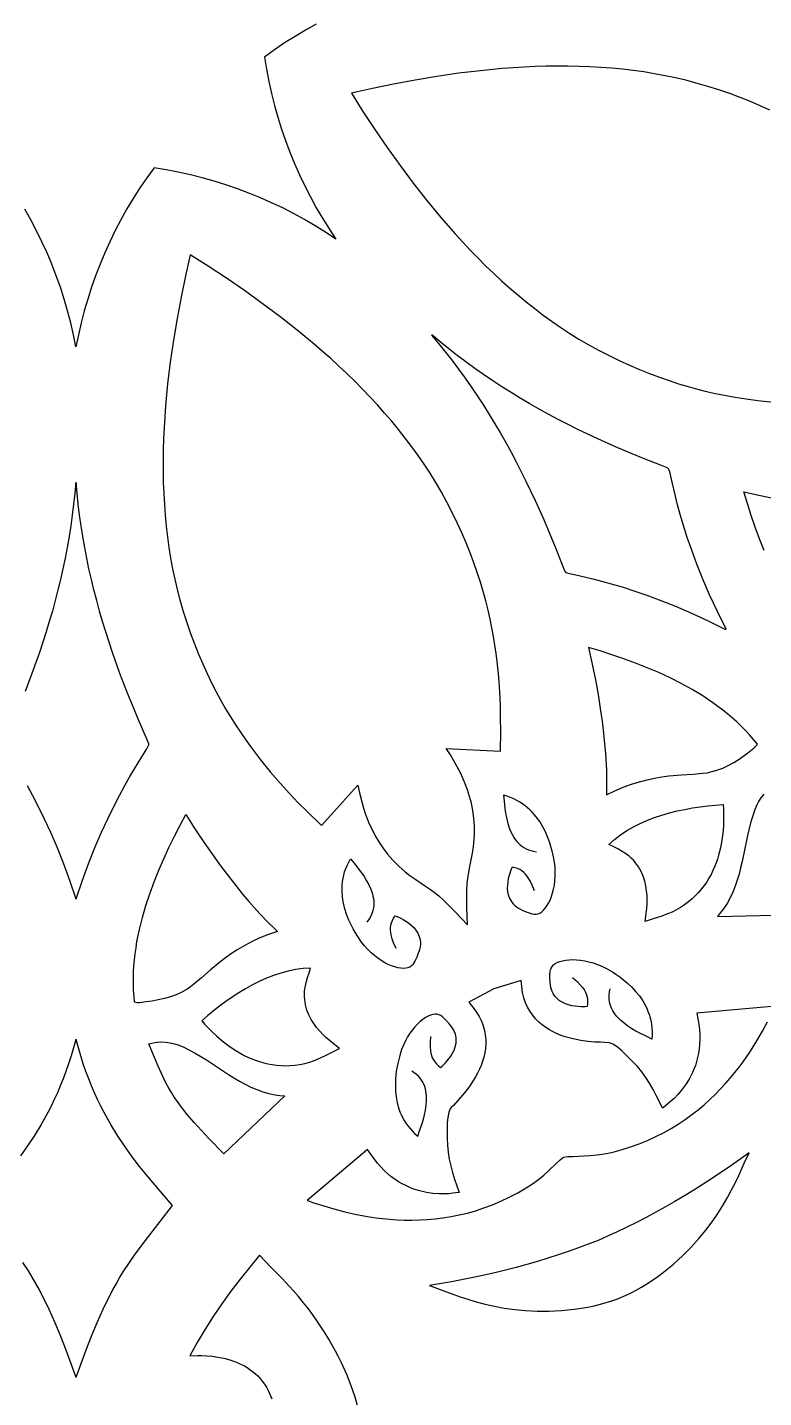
# Model space of a CAD drawing. Extents: x -125 to 125, y -125 to 125.
# Drawn here: x -2.5 to 34.9, y -71.8 to -2.4 of the extents above; entities that cross this region are included whole.
import ezdxf

# ---------------------------------------------------------------- set-up
doc = ezdxf.new("R2010")
doc.units = 0
doc.header["$MEASUREMENT"] = 0
doc.layers.add('LAYER_1', color=18, linetype='CONTINUOUS')
doc.layers.add('LAYER_2', color=150, linetype='CONTINUOUS')

msp = doc.modelspace()

# ---------------------------------------------------------------- linework, layer by layer
at = {"layer": 'LAYER_1'}
for points in [[(12.189, -2.276), (11.645, -2.58), (11.109, -2.9), (10.582, -3.235), (10.065, -3.585), (9.556, -3.951), (9.658, -4.569), (9.777, -5.184), (9.913, -5.794), (10.067, -6.399), (10.237, -6.999), (10.423, -7.594), (10.627, -8.182), (10.846, -8.765), (11.082, -9.342), (11.334, -9.911), (11.602, -10.474), (11.886, -11.029), (12.186, -11.576), (12.501, -12.115), (12.832, -12.646), (13.178, -13.168), (12.656, -12.822), (12.126, -12.491), (11.587, -12.176), (11.039, -11.876), (10.484, -11.592), (9.922, -11.324), (9.352, -11.072), (8.776, -10.837), (8.193, -10.617), (7.604, -10.414), (7.01, -10.228), (6.41, -10.058), (5.805, -9.906), (5.195, -9.77), (4.581, -9.652), (3.963, -9.551), (3.598, -10.06), (3.248, -10.579), (2.913, -11.107), (2.594, -11.643), (2.289, -12.187), (2.001, -12.74), (1.728, -13.3), (1.471, -13.867), (1.231, -14.442), (1.006, -15.023), (0.798, -15.61), (0.606, -16.204), (0.431, -16.802), (0.273, -17.407), (0.132, -18.016), (0.007, -18.63), (-0.117, -18.016), (-0.258, -17.407), (-0.417, -16.802), (-0.592, -16.204), (-0.783, -15.61), (-0.992, -15.023), (-1.216, -14.442), (-1.457, -13.868), (-1.714, -13.301), (-1.987, -12.741), (-2.276, -12.189), (-2.58, -11.645)], [(35.17, -6.636), (34.685, -6.415), (34.185, -6.201), (33.67, -5.995), (33.138, -5.798), (32.59, -5.61), (32.026, -5.431), (31.445, -5.264), (30.92, -5.127), (30.391, -5.003), (29.859, -4.891), (29.323, -4.792), (28.785, -4.705), (28.243, -4.63), (27.7, -4.567), (27.153, -4.514), (26.605, -4.472), (26.055, -4.441), (25.503, -4.42), (24.95, -4.409), (24.395, -4.408), (23.84, -4.415), (23.284, -4.432), (22.728, -4.457), (22.171, -4.491), (21.615, -4.532), (20.503, -4.638), (19.395, -4.772), (18.291, -4.932), (17.195, -5.115), (16.107, -5.319), (15.03, -5.54), (13.966, -5.778), (14.552, -6.698), (15.157, -7.617), (15.783, -8.53), (16.43, -9.435), (17.098, -10.329), (17.787, -11.207), (18.498, -12.069), (18.863, -12.491), (19.232, -12.909), (19.608, -13.32), (19.989, -13.725), (20.377, -14.123), (20.77, -14.514), (21.169, -14.897), (21.574, -15.273), (21.985, -15.64), (22.402, -15.998), (22.826, -16.347), (23.255, -16.687), (23.691, -17.016), (24.134, -17.336), (24.582, -17.645), (25.038, -17.942), (25.499, -18.228), (25.968, -18.503), (26.497, -18.795), (27.022, -19.068), (27.542, -19.322), (28.058, -19.558), (28.568, -19.777), (29.073, -19.98), (29.572, -20.166), (30.064, -20.337), (30.55, -20.493), (31.029, -20.635), (31.501, -20.764), (31.965, -20.879), (32.421, -20.983), (32.869, -21.075), (33.308, -21.156), (33.739, -21.227), (34.57, -21.342), (35.362, -21.423)], [(-2.469, -40.837), (-2.194, -41.34), (-1.904, -41.903), (-1.601, -42.525), (-1.288, -43.208), (-0.969, -43.954), (-0.647, -44.763), (-0.325, -45.638), (-0.006, -46.579), (0.007, -46.554), (0.021, -46.579), (0.339, -45.638), (0.661, -44.763), (0.983, -43.954), (1.303, -43.208), (1.615, -42.525), (1.919, -41.903), (2.209, -41.34), (2.483, -40.837), (2.738, -40.392), (2.97, -40.002), (3.353, -39.387), (3.606, -38.983), (3.675, -38.856), (3.702, -38.779), (3.695, -38.732), (3.67, -38.653), (3.566, -38.402), (3.174, -37.509), (2.901, -36.864), (2.586, -36.084), (2.237, -35.167), (1.862, -34.11), (1.687, -33.588), (1.518, -33.063), (1.357, -32.535), (1.204, -32.005), (1.058, -31.473), (0.92, -30.938), (0.79, -30.401), (0.668, -29.862), (0.555, -29.322), (0.45, -28.78), (0.355, -28.236), (0.269, -27.691), (0.192, -27.145), (0.125, -26.599), (0.068, -26.051), (0.021, -25.503), (0.007, -25.604), (-0.006, -25.503), (-0.053, -26.051), (-0.11, -26.599), (-0.177, -27.145), (-0.254, -27.691), (-0.34, -28.236), (-0.436, -28.78), (-0.54, -29.322), (-0.653, -29.862), (-0.775, -30.401), (-0.905, -30.938), (-1.043, -31.473), (-1.189, -32.005), (-1.343, -32.535), (-1.504, -33.063), (-1.847, -34.11), (-2.223, -35.167), (-2.572, -36.084)], [(34.885, -28.943), (34.651, -28.353), (34.432, -27.758), (34.227, -27.162), (34.035, -26.566), (33.854, -25.973), (34.701, -26.16), (35.498, -26.32)], [(34.863, -41.271), (34.715, -41.462), (34.599, -41.649), (34.508, -41.824), (34.39, -42.111), (34.285, -42.42), (34.192, -42.735), (34.036, -43.379), (33.901, -44.031), (33.766, -44.683), (33.692, -45.006), (33.611, -45.325), (33.52, -45.638), (33.416, -45.945), (33.297, -46.245), (33.16, -46.535), (33.003, -46.816), (32.822, -47.085), (32.671, -47.278), (32.515, -47.466), (36.778, -47.367)], [(35.46, -52.022), (31.466, -52.362), (31.522, -52.651), (31.57, -52.93), (31.603, -53.199), (31.62, -53.459), (31.623, -53.709), (31.613, -53.95), (31.591, -54.182), (31.557, -54.405), (31.513, -54.618), (31.46, -54.823), (31.398, -55.018), (31.328, -55.205), (31.251, -55.383), (31.169, -55.552), (31.082, -55.712), (30.896, -56.007), (30.702, -56.267), (30.507, -56.494), (30.318, -56.687), (30.142, -56.848), (29.862, -57.074), (29.725, -57.175), (29.575, -56.858), (29.418, -56.541), (29.252, -56.228), (29.075, -55.922), (28.885, -55.625), (28.68, -55.34), (28.458, -55.069), (28.218, -54.815), (27.949, -54.544), (27.674, -54.276), (27.53, -54.152), (27.379, -54.04), (27.219, -53.943), (27.049, -53.865), (26.813, -53.853), (26.583, -53.846), (26.295, -53.832), (25.96, -53.802), (25.591, -53.752), (25.198, -53.674), (24.997, -53.623), (24.794, -53.563), (24.591, -53.493), (24.39, -53.412), (24.192, -53.319), (23.999, -53.214), (23.812, -53.097), (23.632, -52.965), (23.461, -52.818), (23.301, -52.657), (23.153, -52.479), (23.018, -52.283), (22.898, -52.07), (22.795, -51.839), (22.709, -51.588), (22.643, -51.317), (22.597, -51.025), (22.574, -50.711), (21.189, -51.137), (19.911, -51.821), (20.116, -52.059), (20.29, -52.297), (20.435, -52.536), (20.552, -52.774), (20.642, -53.011), (20.708, -53.246), (20.751, -53.48), (20.772, -53.71), (20.773, -53.938), (20.756, -54.162), (20.722, -54.383), (20.673, -54.598), (20.61, -54.809), (20.536, -55.014), (20.451, -55.214), (20.357, -55.406), (20.257, -55.592), (20.15, -55.771), (19.927, -56.104), (19.702, -56.401), (19.486, -56.658), (19.135, -57.039), (19.025, -57.154), (18.976, -57.215), (18.911, -57.39), (18.867, -57.572), (18.84, -57.758), (18.825, -57.948), (18.82, -58.332), (18.822, -58.713), (18.831, -59.063), (18.866, -59.411), (18.923, -59.757), (18.999, -60.102), (19.09, -60.443), (19.194, -60.782), (19.425, -61.448), (19.256, -61.473), (19.099, -61.494), (18.899, -61.512), (18.661, -61.522), (18.39, -61.519), (18.092, -61.496), (17.771, -61.449), (17.431, -61.372), (17.256, -61.321), (17.078, -61.26), (16.898, -61.188), (16.717, -61.105), (16.535, -61.011), (16.352, -60.904), (16.17, -60.784), (15.989, -60.651), (15.809, -60.502), (15.632, -60.339), (15.457, -60.16), (15.285, -59.964), (15.118, -59.751), (14.955, -59.519), (14.79, -59.275), (11.726, -61.86), (12.118, -61.99), (12.569, -62.133), (13.074, -62.281), (13.63, -62.427), (14.232, -62.563), (14.877, -62.68), (15.215, -62.73), (15.561, -62.773), (15.916, -62.807), (16.28, -62.833), (16.651, -62.848), (17.03, -62.852), (17.415, -62.844), (17.807, -62.823), (18.205, -62.788), (18.608, -62.739), (19.015, -62.674), (19.428, -62.591), (19.844, -62.492), (20.263, -62.373), (20.686, -62.235), (21.111, -62.077), (21.538, -61.897), (21.966, -61.695), (22.395, -61.469), (22.825, -61.219), (23.152, -61.005), (23.446, -60.786), (23.711, -60.568), (23.951, -60.354), (24.366, -59.964), (24.548, -59.797), (24.717, -59.656), (24.936, -59.634), (25.183, -59.622), (25.752, -59.603), (26.072, -59.584), (26.414, -59.551), (26.777, -59.497), (27.159, -59.418), (27.639, -59.291), (28.103, -59.147), (28.549, -58.987), (28.978, -58.812), (29.39, -58.624), (29.787, -58.423), (30.167, -58.21), (30.532, -57.986), (30.881, -57.753), (31.216, -57.51), (31.536, -57.26), (31.841, -57.004), (32.133, -56.742), (32.411, -56.475), (32.676, -56.204), (32.928, -55.931), (33.167, -55.656), (33.394, -55.38), (33.609, -55.105), (33.812, -54.831), (34.185, -54.292), (34.515, -53.77), (34.805, -53.274), (35.057, -52.812)], [(-2.703, -64.995), (-2.418, -65.427), (-2.225, -65.74), (-2.039, -66.058), (-1.861, -66.38), (-1.689, -66.707), (-1.365, -67.369), (-1.063, -68.044), (-0.78, -68.727), (-0.512, -69.417), (-0.006, -70.806), (0.007, -70.781), (0.021, -70.806), (0.27, -70.111), (0.527, -69.417), (0.795, -68.727), (1.078, -68.044), (1.38, -67.369), (1.704, -66.707), (1.875, -66.38), (2.054, -66.058), (2.239, -65.74), (2.433, -65.427), (2.717, -64.995), (3.014, -64.572), (3.635, -63.745), (4.271, -62.928), (4.9, -62.105), (4.413, -61.536), (3.822, -60.852), (3.498, -60.464), (3.162, -60.043), (2.816, -59.587), (2.466, -59.096), (2.116, -58.568), (1.77, -58.001), (1.432, -57.394), (1.268, -57.075), (1.107, -56.745), (0.951, -56.404), (0.799, -56.053), (0.653, -55.69), (0.513, -55.317), (0.379, -54.931), (0.252, -54.534), (0.132, -54.126), (0.021, -53.705), (0.007, -53.735), (-0.006, -53.705), (-0.118, -54.126), (-0.237, -54.534), (-0.364, -54.931), (-0.498, -55.317), (-0.638, -55.69), (-0.785, -56.053), (-0.936, -56.404), (-1.092, -56.745), (-1.253, -57.075), (-1.417, -57.394), (-1.755, -58.001), (-2.101, -58.568), (-2.451, -59.096), (-2.801, -59.587)], [(14.317, -72.38), (14.152, -71.82), (13.956, -71.25), (13.727, -70.669), (13.463, -70.08), (13.317, -69.783), (13.161, -69.484), (12.996, -69.183), (12.82, -68.88), (12.635, -68.576), (12.439, -68.271), (12.232, -67.964), (12.014, -67.656), (11.785, -67.347), (11.545, -67.038), (11.284, -66.721), (11.013, -66.412), (10.45, -65.813), (9.874, -65.224), (9.305, -64.63), (8.813, -65.229), (8.331, -65.837), (7.861, -66.456), (7.406, -67.086), (6.968, -67.727), (6.55, -68.38), (6.154, -69.046), (5.965, -69.384), (5.783, -69.726), (6.159, -69.711), (6.389, -69.712), (6.643, -69.723), (6.916, -69.747), (7.202, -69.787), (7.497, -69.845), (7.798, -69.925), (8.099, -70.028), (8.396, -70.159), (8.541, -70.235), (8.684, -70.319), (8.823, -70.411), (8.959, -70.512), (9.09, -70.621), (9.217, -70.74), (9.338, -70.868), (9.452, -71.007), (9.561, -71.155), (9.661, -71.314), (9.755, -71.484), (9.839, -71.666), (9.934, -71.908)]]:
    msp.add_lwpolyline(points, dxfattribs=at)
for points in [[(19.846, -47.896), (19.827, -47.45), (19.819, -47.002), (19.821, -46.122), (19.836, -45.825), (19.87, -45.53), (19.974, -44.943), (20.091, -44.357), (20.14, -44.063), (20.176, -43.767), (20.202, -43.325), (20.199, -42.901), (20.17, -42.496), (20.118, -42.11), (20.046, -41.743), (19.956, -41.394), (19.853, -41.065), (19.738, -40.754), (19.616, -40.463), (19.488, -40.19), (19.228, -39.703), (18.983, -39.293), (18.777, -38.96), (21.517, -39.104), (21.531, -38.062), (21.53, -37.458), (21.517, -36.804), (21.486, -36.101), (21.433, -35.352), (21.352, -34.56), (21.299, -34.149), (21.238, -33.728), (21.167, -33.298), (21.085, -32.859), (20.993, -32.411), (20.89, -31.955), (20.774, -31.491), (20.645, -31.019), (20.503, -30.54), (20.347, -30.054), (20.176, -29.561), (19.99, -29.063), (19.788, -28.558), (19.569, -28.047), (19.332, -27.532), (19.078, -27.011), (18.805, -26.486), (18.513, -25.957), (18.239, -25.489), (17.953, -25.027), (17.655, -24.572), (17.346, -24.123), (17.027, -23.681), (16.697, -23.245), (16.357, -22.816), (16.008, -22.392), (15.65, -21.975), (15.283, -21.564), (14.908, -21.159), (14.524, -20.76), (14.133, -20.367), (13.735, -19.98), (13.331, -19.598), (12.919, -19.223), (12.502, -18.853), (12.079, -18.489), (11.218, -17.778), (10.34, -17.089), (9.446, -16.422), (8.542, -15.776), (7.629, -15.15), (6.71, -14.546), (5.79, -13.961), (5.553, -15.026), (5.332, -16.104), (5.129, -17.192), (4.946, -18.289), (4.786, -19.393), (4.652, -20.502), (4.547, -21.614), (4.505, -22.171), (4.472, -22.727), (4.446, -23.284), (4.43, -23.84), (4.422, -24.395), (4.424, -24.949), (4.435, -25.503), (4.456, -26.054), (4.487, -26.605), (4.529, -27.153), (4.581, -27.699), (4.645, -28.243), (4.72, -28.785), (4.807, -29.323), (4.906, -29.859), (5.017, -30.391), (5.141, -30.92), (5.279, -31.445), (5.446, -32.026), (5.624, -32.59), (5.812, -33.138), (6.01, -33.67), (6.216, -34.185), (6.43, -34.685), (6.651, -35.17), (6.878, -35.639), (7.112, -36.093), (7.35, -36.532), (7.593, -36.957), (7.839, -37.367), (8.088, -37.763), (8.34, -38.144), (8.593, -38.512), (8.847, -38.867), (9.354, -39.536), (9.857, -40.153), (10.348, -40.72), (10.824, -41.239), (11.277, -41.711), (11.703, -42.139), (12.45, -42.866), (14.286, -40.826), (14.376, -41.207), (14.493, -41.671), (14.567, -41.928), (14.654, -42.199), (14.756, -42.482), (14.875, -42.775), (15.014, -43.075), (15.173, -43.381), (15.357, -43.691), (15.565, -44.002), (15.802, -44.312), (16.067, -44.618), (16.365, -44.92), (16.696, -45.214), (16.931, -45.398), (17.174, -45.571), (17.67, -45.904), (17.917, -46.071), (18.159, -46.245), (18.392, -46.43), (18.612, -46.629), (19.236, -47.249), (19.546, -47.57)], [(32.924, -32.914), (32.951, -32.922), (32.511, -32.031), (32.12, -31.185), (31.775, -30.385), (31.474, -29.632), (31.212, -28.927), (30.986, -28.273), (30.794, -27.67), (30.632, -27.12), (30.497, -26.625), (30.386, -26.186), (30.222, -25.48), (30.115, -25.015), (30.074, -24.877), (30.039, -24.803), (30, -24.774), (29.927, -24.737), (29.675, -24.632), (28.767, -24.278), (28.118, -24.016), (27.344, -23.687), (26.449, -23.284), (25.435, -22.803), (24.943, -22.557), (24.453, -22.305), (23.966, -22.046), (23.482, -21.78), (23.003, -21.507), (22.527, -21.226), (22.055, -20.938), (21.588, -20.644), (21.126, -20.341), (20.669, -20.032), (20.217, -19.715), (19.771, -19.391), (19.33, -19.059), (18.896, -18.72), (18.469, -18.373), (18.048, -18.018), (18.11, -18.1), (18.029, -18.038), (18.383, -18.458), (18.73, -18.886), (19.069, -19.32), (19.401, -19.76), (19.725, -20.207), (20.042, -20.658), (20.352, -21.116), (20.654, -21.578), (20.949, -22.045), (21.236, -22.516), (21.517, -22.992), (21.79, -23.472), (22.056, -23.956), (22.316, -24.442), (22.813, -25.425), (23.295, -26.438), (23.697, -27.334), (24.026, -28.108), (24.289, -28.757), (24.643, -29.665), (24.747, -29.917), (24.785, -29.99), (24.813, -30.028), (24.887, -30.064), (25.025, -30.104), (25.49, -30.212), (26.196, -30.376), (26.635, -30.487), (27.131, -30.622), (27.68, -30.784), (28.283, -30.976), (28.937, -31.201), (29.642, -31.463), (30.395, -31.765), (31.195, -32.11), (32.041, -32.501), (32.932, -32.941)], [(34.546, -38.74), (34.35, -38.502), (34.147, -38.271), (33.936, -38.047), (33.719, -37.829), (33.495, -37.618), (33.265, -37.413), (33.029, -37.214), (32.787, -37.021), (32.54, -36.834), (32.287, -36.652), (31.768, -36.306), (31.231, -35.982), (30.679, -35.677), (30.113, -35.392), (29.538, -35.125), (28.953, -34.875), (28.363, -34.641), (27.768, -34.422), (27.172, -34.217), (26.576, -34.025), (25.983, -33.844), (26.17, -34.691), (26.33, -35.488), (26.465, -36.236), (26.578, -36.935), (26.669, -37.584), (26.742, -38.182), (26.799, -38.73), (26.84, -39.227), (26.888, -40.065), (26.901, -40.695), (26.897, -41.112), (26.892, -41.315), (27.322, -41.102), (27.745, -40.922), (28.158, -40.771), (28.56, -40.647), (28.951, -40.547), (29.33, -40.468), (29.695, -40.406), (30.045, -40.358), (30.697, -40.296), (31.278, -40.258), (31.777, -40.218), (31.994, -40.191), (32.188, -40.155), (32.489, -40.071), (32.782, -39.96), (33.067, -39.827), (33.344, -39.675), (33.613, -39.506), (33.874, -39.325), (34.128, -39.134), (34.374, -38.938), (34.47, -38.847), (34.511, -38.795)], [(2.98, -51.821), (2.951, -51.514), (2.931, -51.207), (2.921, -50.9), (2.921, -50.592), (2.93, -50.285), (2.947, -49.977), (2.974, -49.669), (3.008, -49.362), (3.051, -49.054), (3.101, -48.748), (3.224, -48.136), (3.374, -47.526), (3.549, -46.921), (3.747, -46.319), (3.965, -45.723), (4.202, -45.133), (4.454, -44.55), (4.719, -43.975), (4.996, -43.408), (5.281, -42.851), (5.573, -42.304), (6.04, -43.035), (6.49, -43.712), (6.924, -44.337), (7.338, -44.91), (7.732, -45.434), (8.104, -45.909), (8.452, -46.336), (8.773, -46.716), (9.332, -47.343), (9.768, -47.798), (10.066, -48.09), (10.213, -48.229), (9.758, -48.383), (9.332, -48.555), (8.934, -48.74), (8.562, -48.937), (8.214, -49.143), (7.89, -49.354), (7.588, -49.569), (7.307, -49.783), (6.802, -50.2), (6.364, -50.583), (5.983, -50.909), (5.811, -51.043), (5.648, -51.154), (5.376, -51.307), (5.091, -51.436), (4.795, -51.544), (4.491, -51.632), (4.182, -51.703), (3.869, -51.76), (3.555, -51.804), (3.242, -51.839), (3.11, -51.843), (3.044, -51.835)], [(10.587, -56.555), (7.502, -59.5), (6.74, -58.716), (6.363, -58.318), (5.996, -57.912), (5.642, -57.496), (5.306, -57.067), (5.146, -56.847), (4.993, -56.623), (4.846, -56.394), (4.707, -56.161), (4.56, -55.892), (4.425, -55.618), (4.178, -55.059), (3.943, -54.493), (3.702, -53.93), (3.854, -53.888), (4.002, -53.859), (4.146, -53.839), (4.284, -53.83), (4.546, -53.835), (4.785, -53.866), (5, -53.915), (5.188, -53.975), (5.474, -54.094), (5.767, -54.238), (6.055, -54.396), (6.621, -54.74), (7.178, -55.106), (7.735, -55.472), (8.015, -55.648), (8.297, -55.816), (8.584, -55.973), (8.874, -56.117), (9.17, -56.244), (9.473, -56.353), (9.782, -56.44), (10.1, -56.503), (10.343, -56.533)], [(27.658, -66.755), (27.895, -66.65), (28.143, -66.529), (28.402, -66.393), (28.669, -66.242), (28.941, -66.075), (29.218, -65.895), (29.497, -65.7), (29.776, -65.491), (30.037, -65.284), (30.287, -65.074), (30.527, -64.863), (30.756, -64.65), (31.183, -64.221), (31.573, -63.79), (31.926, -63.361), (32.246, -62.934), (32.535, -62.514), (32.795, -62.103), (33.028, -61.703), (33.237, -61.317), (33.424, -60.947), (33.592, -60.597), (33.879, -59.964), (34.117, -59.441), (33.202, -60.095), (32.269, -60.727), (31.796, -61.033), (31.32, -61.332), (30.841, -61.624), (30.36, -61.908), (29.877, -62.185), (29.391, -62.454), (28.905, -62.714), (28.417, -62.965), (27.929, -63.208), (27.441, -63.441), (26.953, -63.664), (26.466, -63.877), (25.971, -64.072), (25.469, -64.26), (24.959, -64.441), (24.443, -64.615), (23.921, -64.782), (23.393, -64.943), (22.86, -65.096), (22.322, -65.243), (21.781, -65.382), (21.236, -65.515), (20.688, -65.64), (20.137, -65.758), (19.031, -65.971), (17.921, -66.155), (18.459, -66.358), (19.11, -66.602), (19.476, -66.731), (19.87, -66.859), (20.291, -66.985), (20.739, -67.103), (21.213, -67.21), (21.714, -67.303), (22.242, -67.378), (22.796, -67.432), (23.376, -67.461), (23.675, -67.465), (23.981, -67.462), (24.294, -67.45), (24.613, -67.431), (24.938, -67.402), (25.269, -67.364), (25.614, -67.314), (25.949, -67.255), (26.272, -67.187), (26.582, -67.111), (26.878, -67.029), (27.157, -66.942), (27.417, -66.85)]]:
    msp.add_lwpolyline(points, close=True, dxfattribs=at)
at = {"layer": 'LAYER_2'}
for points in [[(23.251, -46.18), (23.132, -45.888), (23.045, -45.702), (22.931, -45.51), (22.863, -45.416), (22.786, -45.326), (22.7, -45.243), (22.604, -45.167), (22.497, -45.101), (22.379, -45.046), (22.249, -45.005), (22.107, -44.979), (22.07, -45.071), (21.996, -45.272), (21.956, -45.404), (21.918, -45.553), (21.889, -45.715), (21.87, -45.886), (21.867, -46.062), (21.884, -46.241), (21.924, -46.417), (21.955, -46.504), (21.992, -46.588), (22.038, -46.671), (22.093, -46.751), (22.156, -46.827), (22.229, -46.9), (22.312, -46.969), (22.405, -47.034), (22.51, -47.093), (22.626, -47.147), (22.82, -47.232), (23.021, -47.31), (23.123, -47.339), (23.225, -47.355), (23.326, -47.356), (23.425, -47.339), (23.517, -47.302), (23.609, -47.241), (23.7, -47.159), (23.79, -47.057), (23.875, -46.935), (23.957, -46.796), (24.032, -46.64), (24.101, -46.469), (24.162, -46.284), (24.213, -46.087), (24.253, -45.879), (24.282, -45.66), (24.298, -45.434), (24.299, -45.2), (24.286, -44.96), (24.255, -44.715), (24.19, -44.37), (24.142, -44.161), (24.08, -43.933), (24.003, -43.691), (23.909, -43.44), (23.797, -43.183), (23.664, -42.925), (23.51, -42.67), (23.332, -42.423), (23.129, -42.187), (23.017, -42.075), (22.898, -41.968), (22.772, -41.865), (22.639, -41.768), (22.498, -41.678), (22.349, -41.594), (22.192, -41.517), (22.027, -41.449), (21.853, -41.388), (21.671, -41.336), (21.705, -41.625), (21.75, -42.013), (21.782, -42.232), (21.824, -42.461), (21.878, -42.695), (21.948, -42.929), (22.035, -43.157), (22.142, -43.376), (22.204, -43.48), (22.272, -43.579), (22.346, -43.673), (22.427, -43.762), (22.514, -43.844), (22.609, -43.92), (22.711, -43.987), (22.822, -44.047), (22.94, -44.098), (23.067, -44.139), (23.202, -44.17), (23.347, -44.191)], [(16.228, -49.095), (16.105, -48.804), (16.036, -48.611), (15.98, -48.395), (15.962, -48.28), (15.953, -48.163), (15.955, -48.043), (15.969, -47.921), (15.997, -47.799), (16.042, -47.677), (16.105, -47.556), (16.188, -47.437), (16.279, -47.475), (16.473, -47.565), (16.595, -47.63), (16.727, -47.709), (16.862, -47.803), (16.996, -47.911), (17.123, -48.033), (17.237, -48.171), (17.334, -48.325), (17.373, -48.407), (17.407, -48.494), (17.433, -48.585), (17.451, -48.68), (17.46, -48.779), (17.46, -48.882), (17.45, -48.989), (17.43, -49.101), (17.398, -49.217), (17.354, -49.337), (17.276, -49.534), (17.189, -49.732), (17.138, -49.824), (17.077, -49.907), (17.007, -49.98), (16.924, -50.038), (16.833, -50.076), (16.725, -50.099), (16.602, -50.105), (16.467, -50.096), (16.32, -50.071), (16.164, -50.03), (16, -49.973), (15.831, -49.901), (15.658, -49.813), (15.482, -49.709), (15.306, -49.591), (15.131, -49.457), (14.96, -49.308), (14.793, -49.143), (14.633, -48.964), (14.482, -48.769), (14.284, -48.479), (14.17, -48.297), (14.053, -48.092), (13.937, -47.867), (13.825, -47.623), (13.723, -47.362), (13.634, -47.086), (13.563, -46.797), (13.514, -46.496), (13.491, -46.185), (13.491, -46.027), (13.499, -45.867), (13.515, -45.706), (13.541, -45.543), (13.577, -45.379), (13.623, -45.215), (13.68, -45.05), (13.748, -44.884), (13.828, -44.718), (13.92, -44.553), (14.1, -44.781), (14.343, -45.087), (14.475, -45.264), (14.607, -45.456), (14.734, -45.66), (14.85, -45.875), (14.95, -46.098), (15.029, -46.328), (15.059, -46.445), (15.081, -46.564), (15.095, -46.683), (15.101, -46.803), (15.097, -46.923), (15.083, -47.043), (15.059, -47.163), (15.023, -47.283), (14.976, -47.403), (14.915, -47.522), (14.841, -47.639), (14.754, -47.756)], [(25.167, -50.556), (25.401, -50.766), (25.547, -50.911), (25.689, -51.083), (25.755, -51.179), (25.813, -51.281), (25.863, -51.391), (25.902, -51.507), (25.928, -51.629), (25.939, -51.759), (25.934, -51.895), (25.909, -52.038), (25.811, -52.042), (25.597, -52.043), (25.458, -52.036), (25.306, -52.021), (25.143, -51.994), (24.976, -51.954), (24.809, -51.897), (24.646, -51.821), (24.494, -51.723), (24.423, -51.665), (24.356, -51.601), (24.293, -51.53), (24.237, -51.452), (24.186, -51.366), (24.142, -51.273), (24.105, -51.171), (24.076, -51.062), (24.056, -50.943), (24.044, -50.815), (24.03, -50.604), (24.025, -50.388), (24.033, -50.283), (24.051, -50.182), (24.084, -50.087), (24.134, -49.999), (24.201, -49.925), (24.289, -49.859), (24.397, -49.801), (24.524, -49.752), (24.667, -49.712), (24.826, -49.683), (24.999, -49.665), (25.183, -49.658), (25.377, -49.664), (25.58, -49.682), (25.79, -49.715), (26.006, -49.762), (26.224, -49.824), (26.445, -49.902), (26.666, -49.996), (26.886, -50.108), (27.19, -50.285), (27.37, -50.402), (27.563, -50.537), (27.765, -50.691), (27.97, -50.865), (28.173, -51.057), (28.372, -51.269), (28.559, -51.5), (28.732, -51.751), (28.885, -52.022), (28.953, -52.165), (29.014, -52.313), (29.067, -52.466), (29.113, -52.625), (29.151, -52.788), (29.179, -52.956), (29.198, -53.13), (29.207, -53.309), (29.205, -53.493), (29.192, -53.682), (28.933, -53.552), (28.582, -53.379), (28.387, -53.275), (28.185, -53.157), (27.983, -53.027), (27.787, -52.882), (27.601, -52.723), (27.432, -52.548), (27.355, -52.455), (27.284, -52.358), (27.22, -52.256), (27.164, -52.15), (27.116, -52.04), (27.078, -51.925), (27.048, -51.806), (27.03, -51.682), (27.022, -51.554), (27.026, -51.421), (27.043, -51.283), (27.072, -51.14)], [(17.967, -53.544), (17.95, -53.858), (17.95, -54.064), (17.971, -54.286), (17.992, -54.4), (18.023, -54.514), (18.066, -54.626), (18.12, -54.736), (18.188, -54.841), (18.272, -54.941), (18.372, -55.033), (18.49, -55.117), (18.563, -55.05), (18.715, -54.9), (18.808, -54.797), (18.905, -54.678), (19.001, -54.544), (19.091, -54.398), (19.169, -54.239), (19.23, -54.07), (19.269, -53.893), (19.278, -53.802), (19.28, -53.709), (19.274, -53.615), (19.258, -53.52), (19.234, -53.423), (19.199, -53.326), (19.153, -53.229), (19.096, -53.13), (19.027, -53.032), (18.945, -52.934), (18.805, -52.774), (18.656, -52.618), (18.577, -52.549), (18.492, -52.491), (18.401, -52.447), (18.304, -52.42), (18.205, -52.415), (18.095, -52.43), (17.978, -52.466), (17.854, -52.521), (17.724, -52.594), (17.591, -52.686), (17.456, -52.795), (17.321, -52.92), (17.188, -53.062), (17.057, -53.219), (16.932, -53.39), (16.813, -53.576), (16.702, -53.774), (16.601, -53.985), (16.511, -54.208), (16.435, -54.443), (16.346, -54.783), (16.301, -54.993), (16.26, -55.225), (16.226, -55.477), (16.204, -55.744), (16.196, -56.024), (16.205, -56.314), (16.236, -56.611), (16.292, -56.91), (16.375, -57.21), (16.428, -57.359), (16.49, -57.507), (16.56, -57.653), (16.64, -57.798), (16.729, -57.94), (16.827, -58.079), (16.937, -58.215), (17.057, -58.348), (17.188, -58.476), (17.332, -58.601), (17.423, -58.325), (17.549, -57.955), (17.613, -57.743), (17.673, -57.518), (17.723, -57.283), (17.76, -57.042), (17.779, -56.798), (17.775, -56.554), (17.763, -56.434), (17.744, -56.315), (17.717, -56.198), (17.682, -56.084), (17.638, -55.972), (17.585, -55.863), (17.521, -55.759), (17.447, -55.658), (17.361, -55.562), (17.264, -55.47), (17.155, -55.384), (17.033, -55.304)]]:
    msp.add_lwpolyline(points, dxfattribs=at)
for points in [[(27.009, -43.82), (27.299, -43.569), (27.605, -43.338), (27.926, -43.127), (28.26, -42.934), (28.607, -42.76), (28.964, -42.603), (29.33, -42.462), (29.704, -42.337), (30.085, -42.227), (30.47, -42.131), (30.859, -42.048), (31.25, -41.978), (31.641, -41.919), (32.031, -41.872), (32.419, -41.835), (32.803, -41.807), (32.818, -42.028), (32.827, -42.289), (32.828, -42.582), (32.816, -42.904), (32.788, -43.249), (32.74, -43.613), (32.67, -43.99), (32.573, -44.375), (32.513, -44.57), (32.446, -44.764), (32.37, -44.958), (32.285, -45.151), (32.191, -45.342), (32.087, -45.531), (31.973, -45.717), (31.848, -45.9), (31.712, -46.078), (31.564, -46.251), (31.405, -46.419), (31.233, -46.581), (31.048, -46.736), (30.85, -46.884), (30.639, -47.023), (30.413, -47.155), (30.228, -47.247), (30.038, -47.328), (29.648, -47.468), (29.252, -47.594), (28.859, -47.727), (28.895, -47.437), (28.934, -47.067), (28.947, -46.857), (28.953, -46.636), (28.947, -46.404), (28.927, -46.166), (28.89, -45.923), (28.833, -45.678), (28.754, -45.434), (28.649, -45.194), (28.586, -45.075), (28.516, -44.959), (28.437, -44.845), (28.351, -44.734), (28.255, -44.625), (28.151, -44.519), (28.038, -44.417), (27.914, -44.319), (27.695, -44.175), (27.464, -44.05), (27.233, -43.935)], [(11.901, -50.084), (11.519, -50.111), (11.14, -50.164), (10.764, -50.242), (10.391, -50.342), (10.023, -50.464), (9.659, -50.605), (9.3, -50.765), (8.947, -50.941), (8.6, -51.132), (8.26, -51.337), (7.926, -51.553), (7.601, -51.78), (7.283, -52.015), (6.973, -52.257), (6.672, -52.505), (6.381, -52.757), (6.528, -52.924), (6.705, -53.115), (6.912, -53.323), (7.148, -53.542), (7.412, -53.766), (7.703, -53.99), (8.019, -54.207), (8.36, -54.411), (8.54, -54.506), (8.725, -54.596), (8.916, -54.679), (9.112, -54.756), (9.314, -54.824), (9.521, -54.884), (9.733, -54.935), (9.951, -54.976), (10.173, -55.006), (10.4, -55.024), (10.631, -55.03), (10.867, -55.023), (11.107, -55.002), (11.352, -54.966), (11.6, -54.915), (11.853, -54.848), (12.049, -54.783), (12.241, -54.706), (12.615, -54.529), (12.984, -54.339), (13.356, -54.155), (13.126, -53.976), (12.836, -53.741), (12.679, -53.602), (12.519, -53.449), (12.359, -53.281), (12.205, -53.098), (12.059, -52.901), (11.926, -52.687), (11.809, -52.459), (11.713, -52.215), (11.674, -52.087), (11.642, -51.955), (11.617, -51.818), (11.599, -51.678), (11.59, -51.534), (11.589, -51.386), (11.597, -51.234), (11.615, -51.077), (11.668, -50.819), (11.743, -50.568), (11.825, -50.323)]]:
    msp.add_lwpolyline(points, close=True, dxfattribs=at)

doc.saveas('drawing.dxf')
